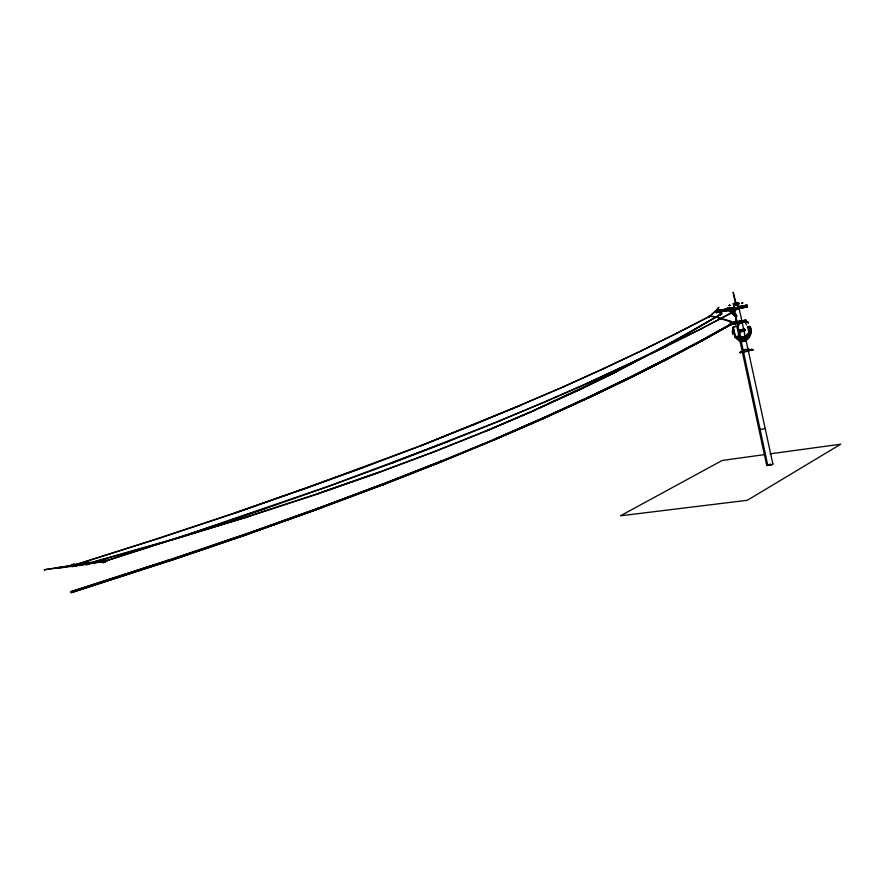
<?xml version="1.0" encoding="UTF-8"?>
<svg xmlns="http://www.w3.org/2000/svg" width="885" height="885" viewBox="0 0 885 885"><rect width="100%" height="100%" fill="white"/><g stroke="black" fill="none" stroke-linecap="round" stroke-linejoin="round"><path stroke-width="1.33" d="M76.066 564.575L159.521 537.969M106.753 560.636L189.855 534.064L264.416 508.963M71.132 591.954C72.105 590.262 72.072 594.112 71.132 591.954L168.305 560.504M73.256 565.095L73.986 564.365M73.555 565.006L74.13 564.376M88.799 563.712L89.02 563.181M89.927 563.236L90.768 563.424L90.303 562.108M105.293 561.577L104.684 560.592M104.773 561.765L105.547 561.234M107.417 560.791L106.654 561.145M708.763 316.321L708.874 317.04M709.283 316.786C711.142 314.85 708.31 317.792 709.803 315.713M710.732 316.022L709.914 316.354L710.799 315.79M720.987 314.573L719.593 314.44L720.39 314.839M720.335 313.821C722.658 313.943 719.516 315.956 720.512 313.677M721.85 313.744C721.142 315.337 720.102 312.46 720.014 314.983M733.156 311.332L733.068 312.106L733.023 311.487M732.946 311.874L732.481 312.571M734.473 311.52C733.068 313.544 733.311 308.976 734.627 311.454M733.621 311.962L734.362 311.73M733.864 311.83L733.51 312.516L732.404 311.918M737.78 304.064L738.732 303.389L737.448 303.157M737.891 304.009L738.632 303.466M737.847 303.301L738.632 303.411L737.67 303.179M737.891 303.478L738.665 303.389L738.057 303.455M735.324 322.063L734.827 321.709L735.324 322.063L702.247 340.57L735.313 321.974M729.03 310.17L728.289 309.684M737.183 307.737L737.316 308.998L737.249 308.389M653.915 352.075L720.368 314.739M739.351 307.36L739.174 307.792M740.435 322.538L741.099 322.671L740.535 323.456M740.546 322.981L740.336 322.516M740.767 322.516L740.391 321.686M772.915 464.16L737.891 302.714L735.38 303.113M745.59 320.116L730.07 322.925L745.989 320.149M745.922 321.609L730.435 324.64L746.431 321.753L745.889 321.985L745.789 320.37M746.475 305.181L746.962 305.491L738.721 307.084M746.918 306.807L738.001 308.644L737.515 307.659M767.715 465.101L737.526 323.888M734.915 309.396L716.242 312.726L716.872 312.549M750.336 329.32C750.248 334.441 744.484 338.358 739.76 336.112M748.876 332.229L749.374 329.806M749.484 334.154L749.728 328.324M738.698 302.869L738.776 304.274L737.813 304.528M75.8 564.619L159.588 538.191M743.466 331.178L745.004 330.393C743.677 327.306 745.723 331.709 744.031 331.023L743.511 329.165M749.02 350.825L749.23 350.294C747.847 347.119 750.214 352.075 747.692 351.068M737.725 303.168L738.344 303.278M73.566 564.84L74.285 564.541M74.384 565.747L74.561 565.061M74.539 565.592L73.698 564.564M75.59 565.095L76.497 564.918M88.887 563.723L88.057 564.11M105.481 561.433L104.906 561.82M75.612 565.427L75.789 565.991L103.456 561.555L75.712 565.371L75.844 565.98M737.902 303.334L738.411 304.54L737.791 304.761M747.869 349.066L748.334 350.681M717.857 308.633L710.301 315.823L718.111 308.898M709.626 315.547L710.898 315.668M710.146 316.343L709.25 316.354M720.003 314.606L688.099 333.214M721.839 313.865L721.563 313.821M733.709 311.951L733.101 312.139M733.853 311.962L733.3 312.272M734.539 311.797L734.351 311.1M743.986 330.968L743.477 329.375L744.506 329.187M747.615 338.092L749.108 332.683L747.471 326.83M738.931 306.918L746.984 305.347M106.831 560.614L189.788 533.843M733.599 303.809L737.891 302.714M733.986 308.002L734.86 307.947M736.962 321.211L733.256 303.787L734.793 303.256M750.314 331.93C748.765 336.134 743.677 338.457 739.55 336.565M748.876 332.218C747.338 336.167 742.415 338.048 738.621 336.178M749.329 332.406C747.692 336.621 742.449 338.601 738.4 336.61M749.484 334.165C747.305 340.006 739.108 341.621 734.793 337.174M74.617 565.592L73.709 565.969M75.668 564.276L76.564 564.807M90.181 563.28L90.801 563.192M72.039 565.327L44.25 569.763L72.116 565.924L72.039 565.327L72.116 565.924M104.164 560.692L105.26 560.526M105.47 561.588L104.164 561.51A1.195 0.841 75 0 0 105.514 562.13A1.195 0.841 75 0 0 105.326 560.271A1.195 0.841 75 0 0 104.043 560.681M103.213 561.278L103.291 561.886M736.32 317.328L727.072 309.108L727.935 307.892L736.364 315.126M728.145 307.825L727.072 309.108M743.345 321.598L741.862 323.069M708.575 316.387L709.704 316.664M747.626 338.081C745.148 342.019 739.384 341.411 736.829 337.882M741.331 351.865L740.303 352.838L741.442 352.086M746.497 337.816L749.96 333.512L750.513 326.709M740.856 351.765L739.705 352.706L740.955 351.987M44.549 570.028L44.416 569.431M741.221 351.456L740.159 352.33L741.32 351.677M58.963 568.159L58.83 567.562L58.908 568.181L86.476 564.066L86.453 563.468L86.476 564.066M737.681 337.97C745.325 346.533 754.308 333.092 749.042 326.134C755.713 333.214 744.993 347.54 737.349 338.391M75.668 564.873L76.387 565.172M743.4 321.731L742.205 322.937M104.53 560.548L105.127 560.526M733.731 312.173L732.747 311.42L733.975 311.708M733.444 303.986L733.787 303.776M702.004 340.083L735.07 321.697M735.158 321.742L702.004 340.283L735.225 321.797M702.424 340.592L735.225 322.317M653.982 352.307L688.176 333.435L720.246 314.374M688.342 333.402L617.088 371.446L577.186 390.882M743.754 351.677L744.373 351.832M743.378 349.973L743.588 350.172M747.548 326.786C754.352 332.152 744.185 348.546 736.486 338.28M667.235 359.255L702.579 340.515M666.969 358.525L702.17 339.873M666.803 358.735L702.624 340.061M666.969 359.188L702.668 340.161M667.058 359.233L702.668 340.349M700.61 328.977L732.68 312.195M700.699 329.109L732.758 312.328M617.022 371.202L654.092 352.042M740.137 333.822L739.384 334.043M676.372 333.368L708.962 316.587M676.45 333.512L709.04 316.719M743.621 329.253L742.648 329.607M739.152 330.116L739.362 330.282M628.87 377.74L667.047 358.491M628.781 377.906L667.235 358.513M628.781 378.116L667.312 358.558M628.815 378.216L667.445 358.713M628.947 378.382L667.478 358.812M629.036 378.426L667.478 359.011M629.301 378.426L667.312 359.233M700.787 328.943L629.412 363.901L589.554 382.187M666.416 346.323L700.865 329.076M737.681 323.755L738.333 323.877M641.548 350.593L676.538 333.346M641.625 350.726L676.616 333.479M617.199 371.18L533.854 410.374M617.265 371.423L577.374 390.849L533.92 410.64L486.872 430.774M587.85 398.206L629.467 378.205M588.038 398.228L629.379 378.371M666.516 346.146L589.731 382.165L546.388 401.126M629.5 364.045L666.593 346.289M587.762 397.431L628.947 377.685M587.596 397.664L629.213 377.674M587.596 397.885L629.301 377.729M587.629 397.984L629.434 377.884L587.762 398.161M742.017 305.756L743.854 305.624M743.887 305.657L742.825 305.823M604.057 368.315L641.714 350.56M604.145 368.459L641.802 350.692M741.929 303.024L742.393 303.146M742.581 302.847L742.736 302.825M729.262 308.423L730.567 308.091M733.09 292.382L735.435 303.334L736.077 303.135L733.267 292.338M719.848 310.137L718.277 310.48L718.808 310.303M730.07 305.391L729.229 305.369M718.985 307.327L718.399 307.427M589.631 382.342L629.678 364.012M577.297 390.595L534.031 410.352L486.794 430.497M542.892 417.985L587.939 397.409M542.848 418.196L588.127 397.487M542.859 418.306L588.204 397.553M542.959 418.516L588.293 397.752M543.036 418.594L588.315 397.863M543.224 418.682L588.26 398.073M563.612 386.601L604.234 368.282M563.69 386.756L604.322 368.425M760.635 429.313L760.049 429.723L765.138 428.473M546.476 401.281L589.819 382.309M494.118 439.248L543.313 417.842M494.107 439.369L543.401 417.897M494.162 439.602L543.545 418.074M494.228 439.701L543.578 418.185M494.306 439.779L543.578 418.406M494.494 439.867L543.49 418.594M519.849 405.529L563.8 386.568M563.878 386.723L472.446 425.342M746.52 337.816L743.964 338.911L738.621 338.391M534.109 410.607L487.06 430.741L435.553 451.328M735.955 326.023L732.957 327.262L735.103 337.174L738.09 335.913M499.538 420.773L546.598 401.082M499.594 420.95L546.642 401.259M520.048 405.496L420.729 445.62M520.103 405.662L420.972 445.774L364.377 467.169M732.957 327.262L738.875 325.724M440.885 461.151L494.759 439.137M440.951 461.738L494.859 439.358M441.04 461.826L494.87 439.48M441.228 461.915L494.826 439.701M499.737 420.74L392.719 462.645M448.562 441.438L499.793 420.928M435.475 451.051L486.993 430.464M746.586 305.303L746.829 307.106L747.427 306.962L738.123 308.688M746.94 305.159L738.477 306.807M420.784 445.797L472.579 425.132M382.431 484.139L441.316 461.008M382.386 484.372L441.416 461.074M441.56 461.262L382.442 484.626L441.604 461.384M382.597 484.836L441.604 461.627M382.796 484.936L441.504 461.826M734.616 307.537L715.865 311.022L734.506 307.416M448.695 441.217L331.532 485.102M392.785 462.844L448.761 441.405M743.146 350.017L743.71 349.852M747.327 349.365L748.732 349.088M734.141 305.38L733.975 305.591M420.917 445.586L302.493 489.394L234.481 513.001M435.674 451.018L379.311 472.081L317.604 493.664M379.388 472.369L435.752 451.295M318.058 508.222L382.774 483.951M318.014 508.344L382.984 484.051M318.025 508.609L383.061 484.139M318.069 508.742L383.172 484.383M318.135 508.864L383.194 484.504M318.323 509.03L383.139 484.748M743.477 329.375L739.606 330.293M744.761 330.901L744.794 329.419M745.004 330.393L744.705 329.452M331.598 485.312L392.984 462.811M739.484 329.994L738.92 330.16L742.183 329.762M772.428 464.481L771.255 464.846M302.559 489.593L364.509 466.948M364.565 467.147L234.746 513.189L159.377 538.224M318.821 508.753L247.004 534.374L318.81 508.488M247.103 534.44L318.777 508.875M246.826 533.6L318.512 508.078M246.771 533.865L318.611 508.145M246.793 534.009L318.7 508.233M318.832 508.621L247.623 534.031L167.719 561.178M331.742 485.08L189.578 533.865M264.206 508.997L331.798 485.279M734.959 309.54L734.096 309.883L735.247 309.761M738.776 308.942L739.628 308.611L738.92 308.666M379.499 472.048L317.803 493.642L249.548 515.9M317.693 493.974L379.588 472.347M738.389 307.128L738.82 306.841M718.166 310.181L719.947 309.794M741.984 303.146L742.084 303.046M742.072 303.201L742.825 302.88M234.536 513.212L302.692 489.361M729.97 305.425L729.174 305.469L729.815 305.248M168.028 561.411L247.214 534.485M168.139 561.411L247.501 534.385M733.101 311.487L733.455 311.531M167.63 560.471L247.291 533.445M167.586 560.747L247.49 533.622M167.652 561.046L247.557 533.744M167.818 561.289L247.612 534.164M189.633 534.097L264.349 508.753M159.311 537.991L234.68 512.968M76.176 565.283L76.243 564.121M317.892 493.941L249.636 516.221L174.234 539.219M106.654 560.072L107.395 560.603M71.176 591.667L168.106 560.316M71.154 592.12L168.382 560.636M71.276 592.408L168.427 560.78M71.375 592.53L168.438 561.079M71.596 592.662L168.327 561.311M71.243 591.556L167.995 560.271M743.522 349.874L745.314 349.409M746.874 349.509L747.526 349.343M747.239 351.212L747.891 351.046M737.415 304.882L737.99 304.728M737.061 303.267L737.791 302.947M743.013 331.322L743.665 331.156M741.376 323.213L742.061 323.036M174.135 538.876L249.747 515.866M249.847 516.187L174.445 539.186L91.808 562.694M737.902 307.272L738.588 307.095M738.289 309.086L739.218 308.655M90.392 562.705L174.356 538.854M734.019 303.677L734.661 303.533M738.51 302.67L736.862 303.046M735.446 303.699L737.227 303.245M736.928 305.015L737.57 304.86M744.019 349.719L744.628 349.553M746.332 349.663L747.017 349.498M746.088 351.511L747.383 351.201M742.471 331.466L743.157 331.311M740.402 321.554L741.143 321.388M740.8 323.368L741.53 323.202M738.444 309.075L735.07 309.816M718.189 307.526L718.321 307.56M729.074 305.557L729.749 305.391M729.616 308.002C727.238 308.71 732.647 307.571 730.479 307.814M738.057 307.261L736.685 307.582M734.55 303.533L735.203 303.389M736.077 303.555L736.685 303.4M736.386 305.148L737.039 305.004M769.353 464.415L770.735 464.116M771.289 464.857L769.884 465.178M746.42 349.663L743.842 350.183M746.785 351.367L744.783 351.799M738.001 308.146C736.408 307.958 738.389 308.024 737.36 308.655M737.88 308.035L737.847 307.925M737.526 308.765L737.238 308.865M737.736 308.19L737.88 309.33L737.415 307.427M738.001 309.274L737.061 307.515L737.703 309.374L737.714 308.754M737.448 309.33L735.678 309.717M739.771 321.709L740.69 321.598L740.778 322.682M742.559 331.477L740.546 331.908M736.431 305.159L734.107 305.613M735.977 307.759L736.707 307.604M739.462 323.7L740.889 323.368M735.457 303.677L734.24 303.931M748.345 350.239L753.212 349.686L748.279 349.907M735.291 307.892L736.032 307.726M738.765 323.833L739.506 323.667M738.499 306.675L747.062 305.082M736.342 303.146L736.995 303.002M735.236 305.402L733.765 305.646M716.042 311.188L734.661 307.715M716.12 311.299L734.738 307.825M716.363 312.383L733.964 309.142M716.341 312.493L734.992 309.208M738.024 308.599L747.449 306.863L746.885 305.524M730.236 323.091L745.966 320.293M730.435 324.64L746.453 321.664L745.889 320.326M735.103 337.174L739.03 336.488M734.683 308.002L735.402 307.847M738.156 323.932L738.886 323.788M739.971 331.997L740.656 331.864M769.895 465.156L768.589 465.344M733.765 304.009L734.373 303.887M744.517 350.051L743.378 350.239M744.208 351.887L744.893 351.754M58.83 567.562L86.453 563.468M734.074 303.732L733.256 303.787M738.477 308.732L739.141 308.611M764.518 454.613L722.138 460.477L620.473 515.8L747.338 500.279L840.75 444.193L769.972 453.861M742.814 329.231L743.433 329.12M739.517 332.052L740.137 331.941M738.234 302.736L738.488 304.34M747.194 349.033L748.124 349.011L748.068 350.98M737.636 303.422L738.599 303.223M738.521 306.852L739.086 306.774M733.864 308.091L734.417 308.002M734.251 309.905L734.804 309.816M732.791 329.021L732.183 331.941L733.057 334.762M741.995 322.771L742.294 322.748M720.534 313.721L721.496 313.235M772.528 463.917L772.859 463.95M768.645 465.322L767.771 465.322M88.046 562.55L88.788 563.291M751.299 349.453L752.604 349.575L751.288 349.199M751.487 349.841L752.847 350.051L751.509 349.586M715.025 316.874L711.861 316.089M714.98 317.339L711.562 316.498M718 317.461L731.563 321.487M717.923 317.925L731.375 321.93M737.459 338.391C744.407 341.964 751.686 334.154 749.551 327.196M720.844 313.511L721.352 314.23M735.999 337.251C742.283 343.679 753.555 336.112 750.701 327.826M727.935 307.892L737.183 316.111M728.41 309.816L735.601 316.21M728.311 309.96L735.49 316.354M734.351 311.033L733.565 311.431M747.504 321.399L748.633 322.782M747.15 321.742L748.212 323.036M105.005 560.581L105.293 561.145M74.152 564.597L74.44 565.15M745.546 323.202L746.663 324.872M737.05 307.77L737.448 308.577M737.482 307.504L737.924 308.168M737.305 307.549L737.659 308.876M735.767 318.91L736.088 320.315M716.308 311.221L716.441 312.35M735.512 318.854L736.265 322.361M736.884 326.554L766.764 465.753M735.07 335.327L733.256 327.638L734.915 335.349M730.501 323.125L730.634 324.253M748.621 349.088L748.987 350.792M735.966 318.7L736.707 322.14M750.026 326.842L750.513 330.758M749.075 327.35L749.54 331.255M87.781 562.362A1.184 0.83 75.1 0 1 88.943 562.561A1.184 0.83 75.1 0 1 89.108 564.132A1.184 0.83 75.1 0 1 87.98 564.21M73.201 564.984A1.173 0.819 75.1 0 1 74.263 564.132A1.173 0.819 75.1 0 1 74.794 565.913A1.173 0.819 75.1 0 1 73.455 565.847M71.375 565.327C71.973 568.48 73.3 563.701 71.375 565.327M85.734 563.457C86.332 566.632 87.681 561.82 85.734 563.457M102.218 561.311C102.826 564.519 104.187 559.663 102.218 561.311M85.679 563.269A1.184 0.83 75.1 0 0 86.741 564.918A1.184 0.83 75.1 0 0 87.117 563.081A1.184 0.83 75.1 0 0 85.679 563.269M102.162 561.123A1.195 0.841 75 0 0 103.235 562.783A1.195 0.841 75 0 0 103.622 560.935A1.195 0.841 75 0 0 102.162 561.123M71.331 565.128A1.184 0.819 75.1 0 0 72.382 566.765A1.184 0.819 75.1 0 0 72.758 564.951A1.184 0.819 75.1 0 0 71.331 565.128"/></g></svg>
